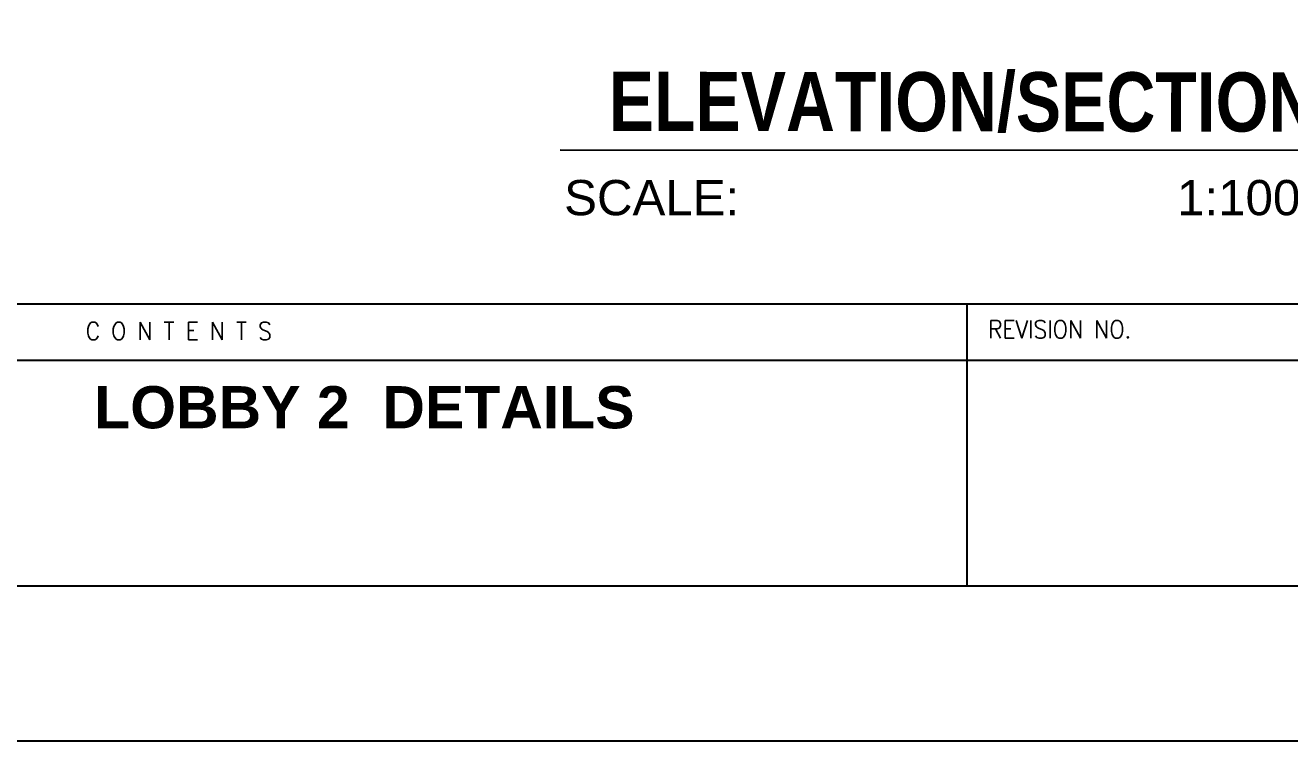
# Model space of a CAD drawing. Header units: millimetres. Extents: x 2148 to 2681, y 758 to 986.
# Drawn here: x 2451.95 to 2469.88, y 833.84 to 843.99 of the extents above; entities that cross this region are included whole.
import ezdxf
from ezdxf.enums import TextEntityAlignment as Align

# ---------------------------------------------------------------- set-up
doc = ezdxf.new("R2010")
doc.units = ezdxf.units.MM
for name, color, linetype in [('4CO', 4, 'Continuous'), ('DIM', 20, 'Continuous'), ('p-boarder', 2, 'Continuous'), ('TITLE', 3, 'Continuous'), ('wall', 4, 'Continuous')]:
    doc.layers.add(name, color=color, linetype=linetype)
doc.styles.add('ARIAL', font='arial.ttf')
doc.styles.add('ROMANT', font='romant__.ttf')
doc.styles.add('SMOOTHER', font='simplex_.ttf')

# ---------------------------------------------------------------- blocks, each defined once
blk = doc.blocks.new('A$C1DB67A09')
at = {"layer": 'Defpoints', "ltscale": 0.5, "elevation": 0}
blk.add_lwpolyline([(7.292, -83.48), (108.892, -83.48), (108.892, -7.28), (7.292, -7.28)], close=True, dxfattribs=at)
at = {"layer": 'p-boarder', "ltscale": 0.5}
for p, q in [((95.948, -77.28, 0), (95.948, -81.28, 0)), ((65.105, -78.08, 0), (106.692, -78.08, 0))]:
    blk.add_line(p, q, dxfattribs=at)
at = {"layer": 'wall', "color": 16, "linetype": 'ByBlock', "ltscale": 1.5}
blk.add_line((9.492, -77.28, 0), (106.692, -77.28, 0), dxfattribs=at)
at = {"layer": 'wall', "color": 16, "linetype": 'ByBlock', "ltscale": 1.5, "elevation": 0}
blk.add_lwpolyline([(9.492, -81.28), (106.692, -81.28), (106.692, -9.48), (9.492, -9.48)], close=True, dxfattribs=at)
at = {"layer": 'TITLE', "style": 'SMOOTHER', "width": 0.9}
blk.add_text('C O N T E N T S', height=0.25344, dxfattribs=at).set_placement((84.77, -77.667, 0), align=Align.MIDDLE)
blk.add_text('REVISION NO.', height=0.25344, dxfattribs=at).set_placement((96.248, -77.769, 0))

msp = doc.modelspace()

# ---------------------------------------------------------------- linework, layer by layer
msp.add_line((2459.5378696, 842.2234247), (2472.3957032, 842.215203))

# ---------------------------------------------------------------- block references
at = {"layer": 'DIM', "color": 8}
msp.add_blockref('A$C1DB67A09', (2369.358248, 917.3189005), dxfattribs=at)

# ---------------------------------------------------------------- texts
at = {"color": 0, "insert": (2459.5937546, 841.7954783), "char_height": 0.5, "width": 19.742788118, "attachment_point": 1, "style": 'ARIAL'}
msp.add_mtext('{\\fArial|b0|i0|c204|p34;SCALE:        \\fArial|b0|i0|c186|p34;          \\fArial|b0|i0|c204|p34; \\fArial|b0|i0|c186|p34;             \\fArial|b0|i0|c204|p34;1:\\fArial|b0|i0|c186|p34;1\\fArial|b0|i0|c204|p34;00\\fArial|b0|i0|c186|p34;   \\fArial|b0|i0|c204|p34;MTS.}', dxfattribs=at)
at = {"layer": '4CO', "insert": (2466.0273581, 842.8935068, 0), "char_height": 0.84, "width": 38.593346383, "attachment_point": 5, "rotation": 359.93919431, "style": 'ROMANT'}
msp.add_mtext('{\\fTechnicBold|b1|i0|c2|p2;ELEVATION/SECTION - B}', dxfattribs=at)
at = {"layer": '4CO', "insert": (2456.7602403, 838.566786, 0), "char_height": 0.598468095, "width": 23.501105506, "attachment_point": 5, "style": 'ROMANT'}
msp.add_mtext('{\\fArial|b1|i0|c0|p34;LOBBY 2  DETAILS}', dxfattribs=at)

doc.saveas('drawing.dxf')
